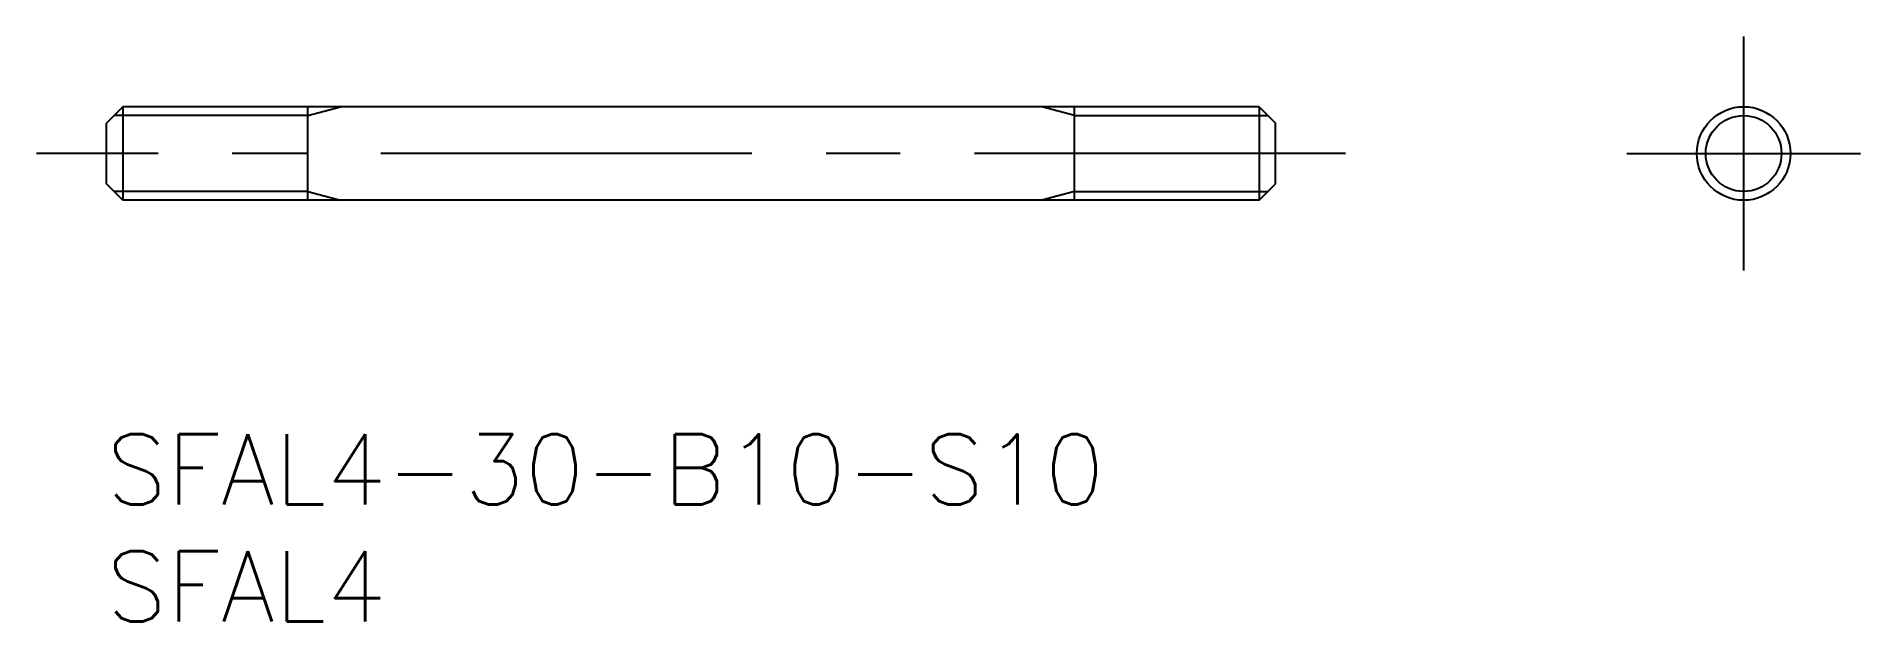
# Model space of a CAD drawing. Extents: x -3 to 75, y -8 to 17.
import ezdxf

# ---------------------------------------------------------------- set-up
doc = ezdxf.new("R2010")
doc.units = 0
doc.header["$LTSCALE"] = 0.5
doc.linetypes.add('CENTER', pattern=[50.8, 31.75, -6.35, 6.35, -6.35])
for name, color, linetype in [('MSM_CENTER', 1, 'CENTER'), ('MSM_CONTINUOUS', 7, 'CONTINUOUS'), ('MSM_NARROW', 5, 'CONTINUOUS'), ('MSM_PART_NUMBER', 7, 'CONTINUOUS')]:
    doc.layers.add(name, color=color, linetype=linetype)
doc.styles.get("Standard").update_dxf_attribs({"font": 'txt.shx', "height": 1, "bigfont": 'bigfont.shx'})

# ---------------------------------------------------------------- blocks, each defined once
blk = doc.blocks.new('*U6')
at = {"layer": 'MSM_PART_NUMBER'}
blk.add_text('SFAL4-30-B10-S10', height=3, dxfattribs=at).set_placement((0, -3))
blk = doc.blocks.new('*U7')
at = {"layer": 'MSM_PART_NUMBER'}
blk.add_text('SFAL4', height=3, dxfattribs=at).set_placement((0, -8))

msp = doc.modelspace()

# ---------------------------------------------------------------- linework, layer by layer
at = {"layer": 'MSM_CENTER'}
for p, q in [((70.023, 17), (70.023, 7)), ((53, 12), (-3, 12)), ((65.023, 12), (75.023, 12))]:
    msp.add_line(p, q, dxfattribs=at)
at = {"layer": 'MSM_CONTINUOUS'}
for p, q in [((0.7, 14), (0, 13.3)), ((0, 10.7), (0, 13.3)), ((49.3, 14), (0.7, 14)), ((0.7, 14), (0.7, 10)), ((8.6, 10), (8.6, 14)), ((41.4, 10), (41.4, 14)), ((49.3, 14), (50, 13.3)), ((49.3, 14), (49.3, 10)), ((50, 10.7), (50, 13.3)), ((0.7, 10), (0, 10.7)), ((49.3, 10), (50, 10.7)), ((49.3, 10), (0.7, 10))]:
    msp.add_line(p, q, dxfattribs=at)
msp.add_circle((70.023, 12), 2, dxfattribs=at)
at = {"layer": 'MSM_NARROW'}
for p, q in [((8.6, 13.621), (0.321, 13.621)), ((8.6, 13.621), (10, 14)), ((41.4, 13.621), (40, 14)), ((41.4, 13.621), (49.679, 13.621)), ((8.6, 10.379), (0.321, 10.379)), ((8.6, 10.379), (10, 10)), ((41.4, 10.379), (40, 10)), ((41.4, 10.379), (49.679, 10.379))]:
    msp.add_line(p, q, dxfattribs=at)
msp.add_circle((70.023, 12), 1.621, dxfattribs=at)

# ---------------------------------------------------------------- block references
at = {"layer": 'MSM_CONTINUOUS'}
for name in ['*U6', '*U7']:
    msp.add_blockref(name, (0, 0), dxfattribs=at)

doc.saveas('drawing.dxf')
